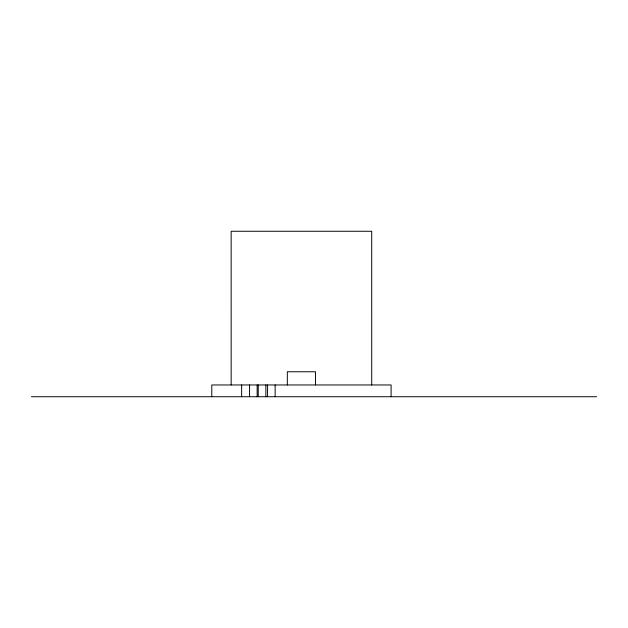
<?xml version="1.0" encoding="UTF-8"?>
<svg xmlns="http://www.w3.org/2000/svg" width="628" height="628" viewBox="0 0 628 628"><rect width="100%" height="100%" fill="white"/><g stroke="black" fill="none" stroke-linecap="round" stroke-linejoin="round"><path stroke-width="0.94" d="M31.4 396.731L596.6 396.731M391.103 396.7L391.103 384.964L211.777 384.964L211.777 396.7M371.721 384.964L371.713 231.269L231.151 231.269L231.159 384.964M315.484 384.964L315.484 371.768L287.326 371.768L287.326 384.964M275.142 384.964L275.142 396.7M267.567 384.964L267.567 396.7M265.864 384.964L265.864 396.7M258.234 384.964L258.234 396.7M257.158 384.964L257.158 396.7M249.575 384.964L249.575 396.7M241.631 384.964L241.631 396.7"/></g></svg>
